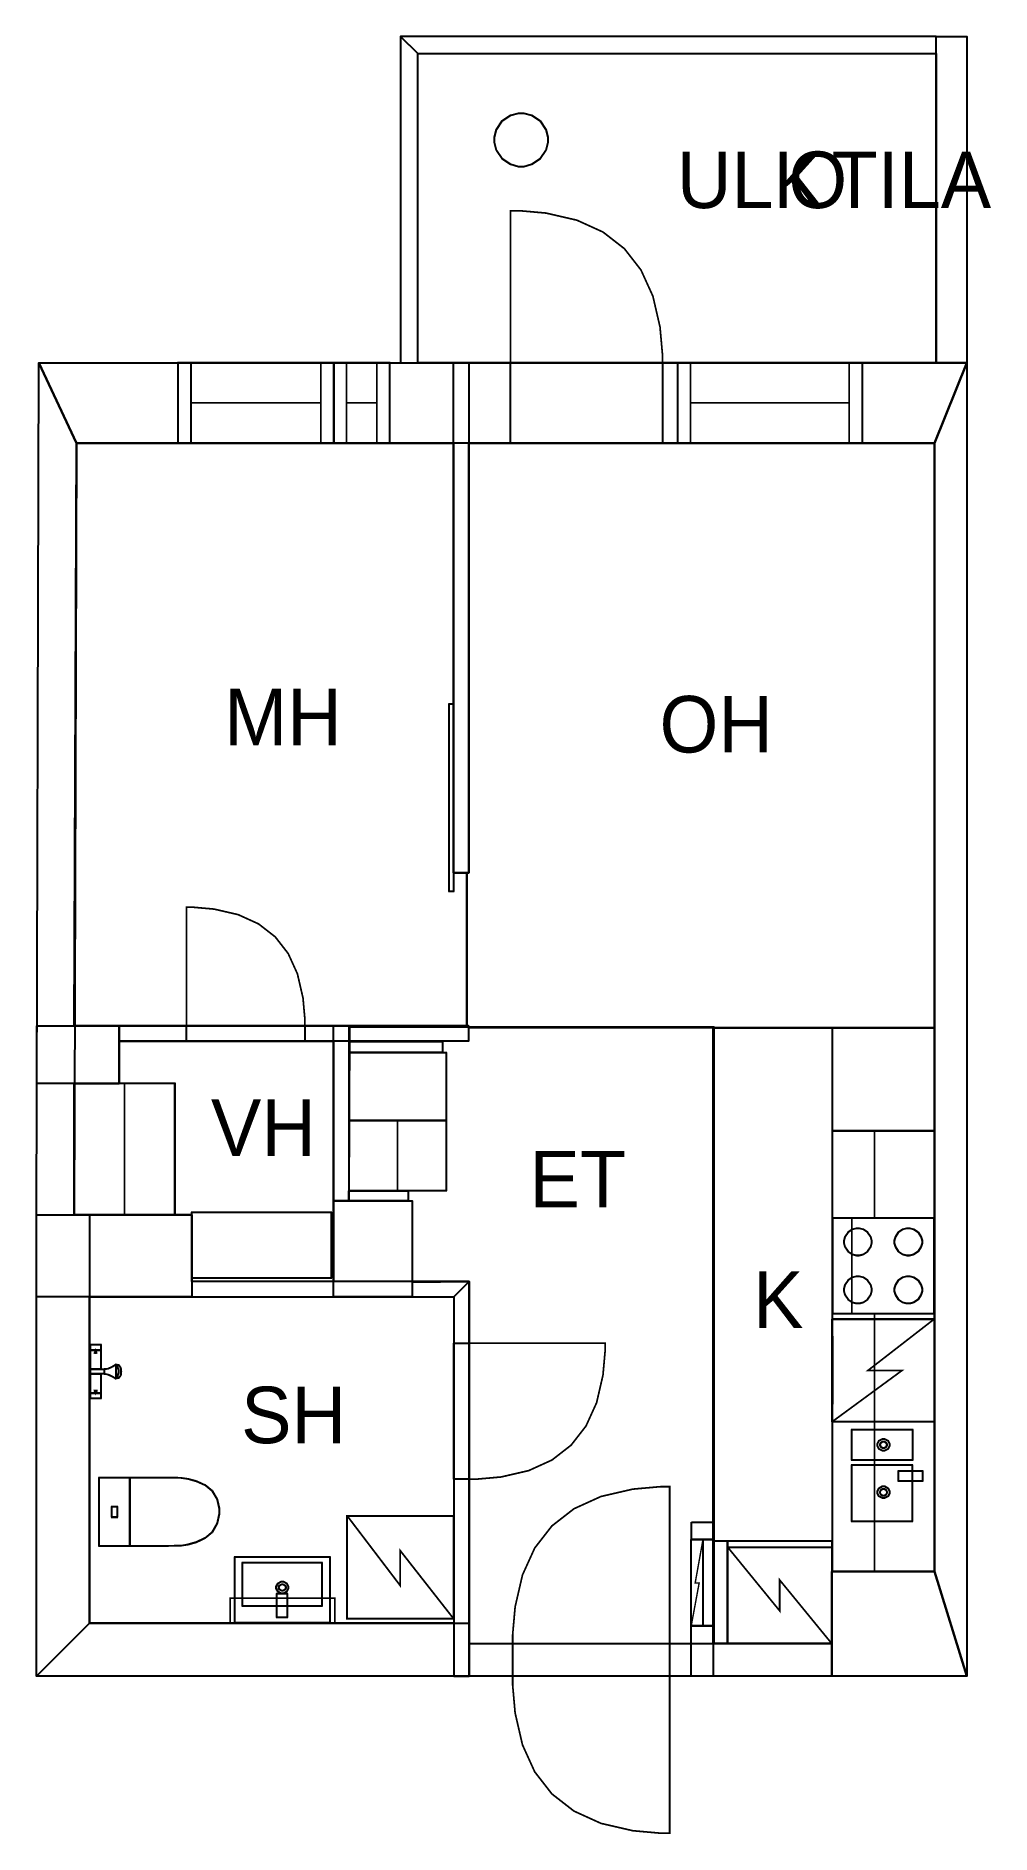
# Model space of a CAD drawing. Extents: x 0.4 to 6.2, y 0 to 10.9.
import ezdxf

# ---------------------------------------------------------------- set-up
doc = ezdxf.new("R2010")
doc.units = 0
doc.layers.get('0').update_dxf_attribs({"linetype": 'CONTINUOUS'})

msp = doc.modelspace()

# ---------------------------------------------------------------- linework, layer by layer
at = {"color": 0}
for points, const_width in [([(5.86074, 10.9338), (2.60449, 10.9338), (2.70865, 10.8296), (5.86074, 10.8296), (5.86074, 10.9338)], 0.002083), ([(2.60449, 10.9338), (2.60449, 8.94993), (2.70865, 8.94993), (2.70865, 10.8296), (2.60449, 10.9338)], 0.002083), ([(5.86074, 10.9338), (6.04824, 10.9338), (6.04824, 8.94993), (5.86074, 8.94993), (5.86074, 10.9338)], 0.002083), ([(2.70865, 10.8296), (5.86074, 10.8296), (5.86074, 8.94993), (2.70865, 8.94993), (2.70865, 10.8296)], 0.002083), ([(4.19635, 8.94993), (4.19635, 9.00407), (4.18186, 9.1665), (4.13857, 9.35422), (4.06635, 9.51307), (3.96533, 9.64301), (3.83539, 9.74403), (3.67654, 9.81625), (3.48882, 9.85954), (3.32639, 9.87397), (3.27229, 9.87397), (3.27229, 8.94993), (4.19635, 8.94993)], 0.010417), ([(0.390082, 3.76867), (0.405925, 8.94993), (0.633626, 8.46035), (0.619249, 3.76796), (0.390082, 3.76867)], 0.002083), ([(0.405925, 8.94993), (6.04824, 8.94993), (5.85032, 8.46035), (0.633626, 8.46035), (0.405925, 8.94993)], 0.002083), ([(1.25206, 8.94993), (2.19769, 8.94993), (2.19769, 8.46035), (1.25206, 8.46035), (1.25206, 8.94993)], 0.010417), ([(1.25206, 8.94993), (2.19769, 8.94993), (2.19769, 8.46035), (1.25206, 8.46035), (1.25206, 8.94993)], 0.010417), ([(2.19769, 8.94993), (2.53792, 8.94993), (2.53792, 8.46035), (2.19769, 8.46035), (2.19769, 8.94993)], 0.010417), ([(2.19769, 8.94993), (2.53792, 8.94993), (2.53792, 8.46035), (2.19769, 8.46035), (2.19769, 8.94993)], 0.010417), ([(2.92606, 8.94993), (3.01981, 8.94993), (3.01981, 5.84744), (2.92606, 5.84744), (2.92606, 8.94993)], 0.002083), ([(3.27219, 8.94993), (4.19635, 8.94993), (4.19635, 8.46035), (3.27219, 8.46035), (3.27219, 8.94993)], 0.010417), ([(3.27219, 8.94993), (4.19635, 8.94993), (4.19635, 8.46035), (3.27219, 8.46035), (3.27219, 8.94993)], 0.010417), ([(4.2895, 8.94993), (5.41064, 8.94993), (5.41064, 8.46035), (4.2895, 8.46035), (4.2895, 8.94993)], 0.010417), ([(4.2895, 8.94993), (5.41064, 8.94993), (5.41064, 8.46035), (4.2895, 8.46035), (4.2895, 8.94993)], 0.010417), ([(6.04824, 8.94993), (6.04824, 0.964085), (5.85032, 1.60129), (5.85032, 8.46035), (6.04824, 8.94993)], 0.002083), ([(2.90001, 6.87603), (2.92606, 6.87603), (2.92606, 5.73529), (2.90001, 5.73529), (2.90001, 6.87603)], 0.010417), ([(2.90001, 6.87603), (2.92606, 6.87603), (2.92606, 5.73529), (2.90001, 5.73529), (2.90001, 6.87603)], 0.010417), ([(2.0224, 4.91889), (2.0224, 4.9611), (2.01112, 5.08772), (1.97738, 5.234), (1.92111, 5.35781), (1.84233, 5.4591), (1.74104, 5.53787), (1.61724, 5.59413), (1.47097, 5.62788), (1.34435, 5.63911), (1.30219, 5.63911), (1.30219, 4.91889), (2.0224, 4.91889)], 0.010417), ([(0.393664, 4.91889), (0.894476, 4.91889), (0.894476, 4.56754), (0.393664, 4.56754), (0.393664, 4.91889)], 0.002083), ([(0.894476, 4.91889), (3.01833, 4.91889), (3.01833, 4.82514), (0.894476, 4.82514), (0.894476, 4.91889)], 0.002083), ([(1.30219, 4.91889), (2.0224, 4.91889), (2.0224, 4.82514), (1.30219, 4.82514), (1.30219, 4.91889)], 0.010417), ([(1.30219, 4.91889), (2.0224, 4.91889), (2.0224, 4.82514), (1.30219, 4.82514), (1.30219, 4.91889)], 0.010417), ([(2.19596, 4.91889), (2.28971, 4.91889), (2.28971, 3.85335), (2.19596, 3.85335), (2.19596, 4.91889)], 0.002083), ([(2.29101, 4.82374), (2.29101, 4.75672), (2.85986, 4.75672), (2.85986, 4.82374), (2.29101, 4.82374)], 0.006704), ([(5.22971, 4.90543), (5.22971, 4.28043), (5.8495, 4.28043), (5.8495, 4.90543), (5.22971, 4.90543)], 0.010417), ([(2.29085, 4.75672), (2.29085, 4.34299), (2.88222, 4.34299), (2.88222, 4.75672), (2.29085, 4.75672)], 0.010417), ([(0.621474, 4.56868), (0.621474, 3.76921), (1.23096, 3.76921), (1.23096, 4.56868), (0.621474, 4.56868)], 0.010417), ([(2.29085, 4.34304), (2.29085, 3.91553), (2.88222, 3.91553), (2.88222, 4.34304), (2.29085, 4.34304)], 0.010417), ([(5.23008, 4.28043), (5.23008, 1.60124), (5.84967, 1.60124), (5.84967, 4.28043), (5.23008, 4.28043)], 0.010417), ([(5.84967, 1.60124), (5.84967, 4.28043), (5.48508, 4.28043), (5.48508, 3.75065), (5.34885, 3.75065), (5.34885, 3.16689), (5.48519, 3.16689), (5.48519, 1.60042), (5.84967, 1.60124)], 0.010417), ([(2.19596, 3.85335), (2.67563, 3.85335), (2.67563, 3.27024), (2.19596, 3.27024), (2.19596, 3.85335)], 0.002083), ([(2.2901, 3.91553), (2.2901, 3.85335), (2.65072, 3.85335), (2.65072, 3.91553), (2.2901, 3.91553)], 0.006216), ([(0.390082, 3.76921), (1.33502, 3.76921), (1.33502, 3.27024), (0.390082, 3.27024), (0.390082, 3.76921)], 0.002083), ([(0.390082, 0.964085), (0.390082, 3.76867), (0.712999, 3.76867), (0.712999, 1.287), (0.390082, 0.964085)], 0.002083), ([(1.33502, 3.78603), (2.18294, 3.78603), (2.18294, 3.38363), (1.33502, 3.38363), (1.33502, 3.78603)], 0.010417), ([(5.23144, 3.75006), (5.23144, 3.16672), (5.84603, 3.16672), (5.84603, 3.75006), (5.23144, 3.75006)], 0.010417), ([(5.38482, 3.52089), (5.37668, 3.52089), (5.35232, 3.52746), (5.32585, 3.54531), (5.308, 3.57178), (5.30149, 3.59614), (5.30149, 3.60422), (5.30149, 3.61236), (5.308, 3.63667), (5.32585, 3.66314), (5.35232, 3.68104), (5.37668, 3.68756), (5.38482, 3.68756), (5.3929, 3.68756), (5.41721, 3.68104), (5.44374, 3.66314), (5.46158, 3.63667), (5.46815, 3.61236), (5.46815, 3.60422), (5.46815, 3.59614), (5.46158, 3.57178), (5.44374, 3.54531), (5.41721, 3.52746), (5.3929, 3.52089), (5.38482, 3.52089)], 0.010417), ([(5.69157, 3.52089), (5.68343, 3.52089), (5.65913, 3.52746), (5.63265, 3.54531), (5.61475, 3.57178), (5.60824, 3.59614), (5.60824, 3.60422), (5.60824, 3.61236), (5.61475, 3.63667), (5.63265, 3.66314), (5.65913, 3.68104), (5.68343, 3.68756), (5.69157, 3.68756), (5.69965, 3.68756), (5.72401, 3.68104), (5.75049, 3.66314), (5.76833, 3.63667), (5.7749, 3.61236), (5.7749, 3.60422), (5.7749, 3.59614), (5.76833, 3.57178), (5.75049, 3.54531), (5.72401, 3.52746), (5.69965, 3.52089), (5.69157, 3.52089)], 0.010417), ([(5.38482, 3.22922), (5.37668, 3.22922), (5.35232, 3.23579), (5.32585, 3.25364), (5.308, 3.28011), (5.30149, 3.30447), (5.30149, 3.31256), (5.30149, 3.32069), (5.308, 3.345), (5.32585, 3.37147), (5.35232, 3.38938), (5.37668, 3.39589), (5.38482, 3.39589), (5.3929, 3.39589), (5.41721, 3.38938), (5.44374, 3.37147), (5.46158, 3.345), (5.46815, 3.32069), (5.46815, 3.31256), (5.46815, 3.30447), (5.46158, 3.28011), (5.44374, 3.25364), (5.41721, 3.23579), (5.3929, 3.22922), (5.38482, 3.22922)], 0.010417), ([(5.69157, 3.22922), (5.68343, 3.22922), (5.65913, 3.23579), (5.63265, 3.25364), (5.61475, 3.28011), (5.60824, 3.30447), (5.60824, 3.31256), (5.60824, 3.32069), (5.61475, 3.345), (5.63265, 3.37147), (5.65913, 3.38938), (5.68343, 3.39589), (5.69157, 3.39589), (5.69965, 3.39589), (5.72401, 3.38938), (5.75049, 3.37147), (5.76833, 3.345), (5.7749, 3.32069), (5.7749, 3.31256), (5.7749, 3.30447), (5.76833, 3.28011), (5.75049, 3.25364), (5.72401, 3.23579), (5.69965, 3.22922), (5.69157, 3.22922)], 0.010417), ([(3.02208, 3.36399), (1.33502, 3.36399), (1.33502, 3.27024), (2.92833, 3.27024), (3.02208, 3.36399)], 0.002083), ([(3.02208, 0.964085), (3.02208, 3.36399), (2.92833, 3.27024), (2.92833, 0.964085), (3.02208, 0.964085)], 0.002083), ([(5.22786, 3.13569), (5.22786, 2.51069), (5.8495, 2.51069), (5.8495, 3.13569), (5.22786, 3.13569)], 0.010417), ([(0.718207, 2.98107), (0.718207, 2.94564), (0.781793, 2.94564), (0.781793, 2.98107), (0.718207, 2.98107)], 0.010417), ([(0.718207, 2.94667), (0.718207, 2.83003), (0.781793, 2.83003), (0.781793, 2.94667), (0.718207, 2.94667)], 0.010417), ([(0.750543, 2.94564), (0.749294, 2.94243), (0.745443, 2.93278), (0.744249, 2.93001), (0.744249, 2.93001), (0.74566, 2.93001), (0.75, 2.93001), (0.754286, 2.93001), (0.755751, 2.93001), (0.755751, 2.93001), (0.7551, 2.9324), (0.751682, 2.94239), (0.750543, 2.94564)], 0.010417), ([(2.92833, 2.98817), (3.02208, 2.98817), (3.02208, 2.16243), (2.92833, 2.16243), (2.92833, 2.98817)], 0.010417), ([(2.92833, 2.98817), (3.02208, 2.98817), (3.02208, 2.16243), (2.92833, 2.16243), (2.92833, 2.98817)], 0.010417), ([(3.02208, 2.16243), (3.07042, 2.16243), (3.2156, 2.17535), (3.38336, 2.21408), (3.52528, 2.2786), (3.64144, 2.36893), (3.73178, 2.48508), (3.79628, 2.62701), (3.83501, 2.79476), (3.84793, 2.93994), (3.84793, 2.98828), (3.02208, 2.98828), (3.02208, 2.16243)], 0.010417), ([(0.718207, 2.80186), (0.718207, 2.83003), (0.80154, 2.83003), (0.80154, 2.82303), (0.80154, 2.80718), (0.80154, 2.80186), (0.780707, 2.80186), (0.733832, 2.80186), (0.718207, 2.80186)], 0.010417), ([(0.718207, 2.80186), (0.718207, 2.68522), (0.781793, 2.68522), (0.781793, 2.80186), (0.718207, 2.80186)], 0.010417), ([(0.718207, 2.68522), (0.718207, 2.65192), (0.781793, 2.65192), (0.781793, 2.68522), (0.718207, 2.68522)], 0.010417), ([(0.750543, 2.68522), (0.749294, 2.68847), (0.745443, 2.69814), (0.744249, 2.70085), (0.744249, 2.70085), (0.74566, 2.70085), (0.75, 2.70085), (0.754286, 2.70085), (0.755751, 2.70085), (0.755751, 2.70085), (0.7551, 2.69851), (0.751682, 2.68853), (0.750543, 2.68522)], 0.010417), ([(5.34853, 2.46408), (5.34853, 2.27783), (5.71636, 2.27783), (5.71636, 2.46408), (5.34853, 2.46408)], 0.010417), ([(5.54069, 2.33453), (5.53424, 2.33453), (5.51486, 2.34521), (5.50424, 2.36458), (5.50424, 2.37099), (5.50424, 2.37744), (5.51486, 2.39681), (5.53424, 2.40744), (5.54069, 2.40744), (5.5471, 2.40744), (5.56646, 2.39681), (5.57715, 2.37744), (5.57715, 2.37099), (5.57715, 2.36458), (5.56646, 2.34521), (5.5471, 2.33453), (5.54069, 2.33453)], 0.008333), ([(5.54069, 2.35015), (5.537, 2.35015), (5.52593, 2.35628), (5.51986, 2.36735), (5.51986, 2.37099), (5.51986, 2.37468), (5.52593, 2.38574), (5.537, 2.39182), (5.54069, 2.39182), (5.54432, 2.39182), (5.55539, 2.38574), (5.56153, 2.37468), (5.56153, 2.37099), (5.56153, 2.36735), (5.55539, 2.35628), (5.54432, 2.35015), (5.54069, 2.35015)], 0.008333), ([(5.34771, 2.24994), (5.34771, 1.90533), (5.71528, 1.90533), (5.71528, 2.24994), (5.34771, 2.24994)], 0.010417), ([(5.63167, 2.21263), (5.63167, 2.15013), (5.7775, 2.15013), (5.7775, 2.21263), (5.63167, 2.21263)], 0.010417), ([(0.771593, 2.1715), (0.771593, 1.75493), (0.958876, 1.75493), (0.958876, 2.1715), (0.771593, 2.1715)], 0.010417), ([(1.22721, 2.1715), (1.22721, 2.1715), (1.23893, 2.1716), (1.26991, 2.16997), (1.31375, 2.16385), (1.36399, 2.15044), (1.41417, 2.1269), (1.45801, 2.09044), (1.48899, 2.03825), (1.50076, 1.98519), (1.50076, 1.9675), (1.50076, 1.94922), (1.48899, 1.89438), (1.45801, 1.84033), (1.41417, 1.80251), (1.36399, 1.77806), (1.31375, 1.76406), (1.26991, 1.75765), (1.23893, 1.75592), (1.22721, 1.75597), (1.22721, 1.75597), (0.958876, 1.75493), (0.958876, 2.1715), (1.22721, 2.1715)], 0.010417), ([(3.28603, 1.162), (3.28603, 1.21794), (3.30089, 1.38574), (3.34565, 1.57958), (3.42019, 1.7436), (3.52458, 1.87782), (3.65881, 1.98221), (3.82286, 2.05675), (4.01671, 2.10151), (4.18446, 2.11637), (4.2404, 2.11637), (4.2404, 1.162), (3.28603, 1.162)], 0.010417), ([(5.54069, 2.04579), (5.53424, 2.04579), (5.51486, 2.05647), (5.50424, 2.07585), (5.50424, 2.08225), (5.50424, 2.08871), (5.51486, 2.10807), (5.53424, 2.11871), (5.54069, 2.11871), (5.5471, 2.11871), (5.56646, 2.10807), (5.57715, 2.08871), (5.57715, 2.08225), (5.57715, 2.07585), (5.56646, 2.05647), (5.5471, 2.04579), (5.54069, 2.04579)], 0.008333), ([(5.54069, 2.06142), (5.537, 2.06142), (5.52593, 2.06754), (5.51986, 2.07861), (5.51986, 2.08225), (5.51986, 2.08594), (5.52593, 2.097), (5.537, 2.10308), (5.54069, 2.10308), (5.54432, 2.10308), (5.55539, 2.097), (5.56153, 2.08594), (5.56153, 2.08225), (5.56153, 2.07861), (5.55539, 2.06754), (5.54432, 2.06142), (5.54069, 2.06142)], 0.008333), ([(0.849447, 1.99636), (0.849447, 1.93012), (0.881022, 1.93012), (0.881022, 1.99636), (0.849447, 1.99636)], 0.010417), ([(2.27897, 1.93858), (2.92686, 1.93858), (2.92686, 1.31358), (2.27897, 1.31358), (2.27897, 1.93858)], 0.010798), ([(4.3731, 1.90044), (4.50575, 1.90044), (4.50575, 1.79525), (4.3731, 1.79525), (4.3731, 1.90044)], 0.002083), ([(4.37158, 1.79449), (4.37158, 1.26959), (4.44293, 1.26959), (4.44293, 1.79449), (4.37158, 1.79449)], 0.008749), ([(4.44325, 1.79525), (4.50575, 1.79525), (4.50575, 1.26964), (4.44325, 1.26964), (4.44325, 1.79525)], 0.002083), ([(4.50896, 1.78717), (4.5931, 1.78717), (4.5931, 1.16216), (4.50896, 1.16216), (4.50896, 1.78717)], 0.008414), ([(4.5931, 1.78749), (5.22592, 1.78749), (5.22592, 1.16249), (4.5931, 1.16249), (4.5931, 1.78749)], 0.010547), ([(4.5931, 1.78749), (5.22592, 1.78749), (5.22592, 1.74582), (4.5931, 1.74582), (4.5931, 1.78749)], 0.010547), ([(1.59592, 1.68994), (2.17449, 1.68994), (2.17449, 1.28814), (1.59592, 1.28814), (1.59592, 1.68994)], 0.010417), ([(1.64415, 1.6544), (2.12625, 1.6544), (2.12625, 1.38921), (1.64415, 1.38921), (1.64415, 1.6544)], 0.010417), ([(1.84874, 1.50379), (1.84874, 1.51025), (1.85938, 1.52963), (1.87875, 1.54025), (1.88519, 1.54025), (1.8916, 1.54025), (1.91097, 1.52963), (1.92165, 1.51025), (1.92165, 1.50379), (1.92165, 1.4974), (1.91097, 1.47803), (1.8916, 1.46733), (1.88519, 1.46733), (1.87875, 1.46733), (1.85938, 1.47803), (1.84874, 1.4974), (1.84874, 1.50379)], 0.008333), ([(6.04824, 0.964085), (5.22592, 0.964085), (5.22592, 1.60129), (5.85032, 1.60129), (6.04824, 0.964085)], 0.002083), ([(1.56825, 1.43869), (2.20454, 1.43869), (2.20454, 1.28906), (1.56825, 1.28906), (1.56825, 1.43869)], 0.010417), ([(1.85167, 1.46739), (1.91417, 1.46739), (1.91417, 1.32156), (1.85167, 1.32156), (1.85167, 1.46739)], 0.010417), ([(1.86436, 1.50379), (1.86436, 1.50749), (1.87044, 1.51856), (1.88151, 1.52463), (1.88519, 1.52463), (1.88883, 1.52463), (1.8999, 1.51856), (1.90603, 1.50749), (1.90603, 1.50379), (1.90603, 1.50017), (1.8999, 1.4891), (1.88883, 1.48296), (1.88519, 1.48296), (1.88151, 1.48296), (1.87044, 1.4891), (1.86436, 1.50017), (1.86436, 1.50379)], 0.008333), ([(3.02208, 0.964085), (0.390082, 0.964085), (0.712999, 1.287), (3.02208, 1.287), (3.02208, 0.964085)], 0.002083), ([(4.37033, 1.26964), (4.50575, 1.26964), (4.50575, 0.964085), (4.37033, 0.964085), (4.37033, 1.26964)], 0.002083), ([(3.02208, 1.162), (5.22592, 1.162), (5.22592, 0.964085), (3.02208, 0.964085), (3.02208, 1.162)], 0.002083), ([(3.28603, 1.162), (4.2404, 1.162), (4.2404, 0.964085), (3.28603, 0.964085), (3.28603, 1.162)], 0.010417), ([(3.28603, 1.162), (4.2404, 1.162), (4.2404, 0.964085), (3.28603, 0.964085), (3.28603, 1.162)], 0.010417), ([(3.28603, 0.964085), (3.28603, 0.908203), (3.30089, 0.740451), (3.34565, 0.546604), (3.42019, 0.382542), (3.52458, 0.248318), (3.65881, 0.143935), (3.82286, 0.06939), (4.01671, 0.024631), (4.18446, 0.009711), (4.2404, 0.009711), (4.2404, 0.964085), (3.28603, 0.964085)], 0.010417)]:
    msp.add_lwpolyline(points, close=True, dxfattribs=dict(at, const_width=const_width))
at = {"color": 7}
for points in [[(5.86074, 10.9338), (2.60449, 10.9338), (2.70865, 10.8296), (5.86074, 10.8296), (5.86074, 10.9338)], [(2.60449, 10.9338), (2.60449, 8.94993), (2.70865, 8.94993), (2.70865, 10.8296), (2.60449, 10.9338)], [(2.70865, 10.8296), (5.86074, 10.8296), (5.86074, 8.94993), (2.70865, 8.94993), (2.70865, 10.8296)], [(1.25206, 8.94993), (2.19769, 8.94993), (2.19769, 8.46035), (1.25206, 8.46035), (1.25206, 8.94993)], [(1.25206, 8.94993), (2.19769, 8.94993), (2.19769, 8.46035), (1.25206, 8.46035), (1.25206, 8.94993)], [(2.19769, 8.94993), (2.53792, 8.94993), (2.53792, 8.46035), (2.19769, 8.46035), (2.19769, 8.94993)], [(2.19769, 8.94993), (2.53792, 8.94993), (2.53792, 8.46035), (2.19769, 8.46035), (2.19769, 8.94993)], [(3.27219, 8.94993), (4.19635, 8.94993), (4.19635, 8.46035), (3.27219, 8.46035), (3.27219, 8.94993)], [(3.27219, 8.94993), (4.19635, 8.94993), (4.19635, 8.46035), (3.27219, 8.46035), (3.27219, 8.94993)], [(4.2895, 8.94993), (5.41064, 8.94993), (5.41064, 8.46035), (4.2895, 8.46035), (4.2895, 8.94993)], [(4.2895, 8.94993), (5.41064, 8.94993), (5.41064, 8.46035), (4.2895, 8.46035), (4.2895, 8.94993)], [(2.92606, 5.84744), (3.00749, 5.84744), (3.00749, 4.91889), (0.619249, 4.91889), (0.633626, 8.46035), (2.92606, 8.46035), (2.92606, 5.84744)], [(5.85032, 4.90543), (3.01833, 4.90543), (3.01833, 4.91889), (3.00749, 4.91889), (3.00749, 5.84744), (3.01981, 5.84744), (3.01981, 8.46035), (5.85032, 8.46035), (5.85032, 4.90543)], [(2.90001, 6.87603), (2.92606, 6.87603), (2.92606, 5.73529), (2.90001, 5.73529), (2.90001, 6.87603)], [(2.90001, 6.87603), (2.92606, 6.87603), (2.92606, 5.73529), (2.90001, 5.73529), (2.90001, 6.87603)], [(2.19596, 3.36399), (1.33502, 3.36399), (1.33502, 3.76921), (0.619249, 3.76921), (0.619249, 4.56754), (0.894476, 4.56754), (0.894476, 4.82514), (2.19596, 4.82514), (2.19596, 3.36399)], [(1.30219, 4.91889), (2.0224, 4.91889), (2.0224, 4.82514), (1.30219, 4.82514), (1.30219, 4.91889)], [(1.30219, 4.91889), (2.0224, 4.91889), (2.0224, 4.82514), (1.30219, 4.82514), (1.30219, 4.91889)], [(3.02208, 1.162), (4.51133, 1.162), (4.51133, 4.90907), (2.29406, 4.90907), (2.2901, 3.85335), (2.67563, 3.85335), (2.67563, 3.35921), (3.02208, 3.36399), (3.02208, 1.162)], [(2.29101, 4.82374), (2.85986, 4.82374), (2.85986, 4.75672), (2.29101, 4.75672), (2.29101, 4.82374)], [(5.85032, 1.60129), (5.22592, 1.60129), (5.22592, 1.162), (4.50575, 1.162), (4.50575, 4.90543), (5.85032, 4.90543), (5.85032, 1.60129)], [(5.22971, 4.90543), (5.8495, 4.90543), (5.8495, 4.28043), (5.22971, 4.28043), (5.22971, 4.90543)], [(2.29085, 4.75672), (2.88222, 4.75672), (2.88222, 4.34299), (2.29085, 4.34299), (2.29085, 4.75672)], [(0.621474, 4.56868), (1.23096, 4.56868), (1.23096, 3.76921), (0.621474, 3.76921), (0.621474, 4.56868)], [(2.29085, 4.34304), (2.88222, 4.34304), (2.88222, 3.91553), (2.29085, 3.91553), (2.29085, 4.34304)], [(5.23008, 4.28043), (5.84967, 4.28043), (5.84967, 1.60124), (5.23008, 1.60124), (5.23008, 4.28043)], [(2.2901, 3.91553), (2.65072, 3.91553), (2.65072, 3.85335), (2.2901, 3.85335), (2.2901, 3.91553)], [(1.33502, 3.78603), (2.18294, 3.78603), (2.18294, 3.38363), (1.33502, 3.38363), (1.33502, 3.78603)], [(5.23144, 3.75006), (5.84603, 3.75006), (5.84603, 3.16672), (5.23144, 3.16672), (5.23144, 3.75006)], [(5.38482, 3.52089), (5.37668, 3.52089), (5.35232, 3.52746), (5.32585, 3.54531), (5.308, 3.57178), (5.30149, 3.59614), (5.30149, 3.60422), (5.30149, 3.61236), (5.308, 3.63667), (5.32585, 3.66314), (5.35232, 3.68104), (5.37668, 3.68756), (5.38482, 3.68756), (5.3929, 3.68756), (5.41721, 3.68104), (5.44374, 3.66314), (5.46158, 3.63667), (5.46815, 3.61236), (5.46815, 3.60422), (5.46815, 3.59614), (5.46158, 3.57178), (5.44374, 3.54531), (5.41721, 3.52746), (5.3929, 3.52089), (5.38482, 3.52089)], [(5.69157, 3.52089), (5.68343, 3.52089), (5.65913, 3.52746), (5.63265, 3.54531), (5.61475, 3.57178), (5.60824, 3.59614), (5.60824, 3.60422), (5.60824, 3.61236), (5.61475, 3.63667), (5.63265, 3.66314), (5.65913, 3.68104), (5.68343, 3.68756), (5.69157, 3.68756), (5.69965, 3.68756), (5.72401, 3.68104), (5.75049, 3.66314), (5.76833, 3.63667), (5.7749, 3.61236), (5.7749, 3.60422), (5.7749, 3.59614), (5.76833, 3.57178), (5.75049, 3.54531), (5.72401, 3.52746), (5.69965, 3.52089), (5.69157, 3.52089)], [(5.38482, 3.22922), (5.37668, 3.22922), (5.35232, 3.23579), (5.32585, 3.25364), (5.308, 3.28011), (5.30149, 3.30447), (5.30149, 3.31256), (5.30149, 3.32069), (5.308, 3.345), (5.32585, 3.37147), (5.35232, 3.38938), (5.37668, 3.39589), (5.38482, 3.39589), (5.3929, 3.39589), (5.41721, 3.38938), (5.44374, 3.37147), (5.46158, 3.345), (5.46815, 3.32069), (5.46815, 3.31256), (5.46815, 3.30447), (5.46158, 3.28011), (5.44374, 3.25364), (5.41721, 3.23579), (5.3929, 3.22922), (5.38482, 3.22922)], [(5.69157, 3.22922), (5.68343, 3.22922), (5.65913, 3.23579), (5.63265, 3.25364), (5.61475, 3.28011), (5.60824, 3.30447), (5.60824, 3.31256), (5.60824, 3.32069), (5.61475, 3.345), (5.63265, 3.37147), (5.65913, 3.38938), (5.68343, 3.39589), (5.69157, 3.39589), (5.69965, 3.39589), (5.72401, 3.38938), (5.75049, 3.37147), (5.76833, 3.345), (5.7749, 3.32069), (5.7749, 3.31256), (5.7749, 3.30447), (5.76833, 3.28011), (5.75049, 3.25364), (5.72401, 3.23579), (5.69965, 3.22922), (5.69157, 3.22922)], [(0.712999, 3.27024), (2.92833, 3.27024), (2.92833, 1.287), (0.712999, 1.287), (0.712999, 3.27024)], [(5.22786, 3.13569), (5.8495, 3.13569), (5.8495, 2.51069), (5.22786, 2.51069), (5.22786, 3.13569)], [(0.718207, 2.98107), (0.781793, 2.98107), (0.781793, 2.94564), (0.718207, 2.94564), (0.718207, 2.98107)], [(2.92833, 2.98817), (3.02208, 2.98817), (3.02208, 2.16243), (2.92833, 2.16243), (2.92833, 2.98817)], [(2.92833, 2.98817), (3.02208, 2.98817), (3.02208, 2.16243), (2.92833, 2.16243), (2.92833, 2.98817)], [(0.718207, 2.94667), (0.781793, 2.94667), (0.781793, 2.83003), (0.718207, 2.83003), (0.718207, 2.94667)], [(0.750543, 2.94564), (0.749294, 2.94243), (0.745443, 2.93278), (0.744249, 2.93001), (0.744249, 2.93001), (0.74566, 2.93001), (0.75, 2.93001), (0.754286, 2.93001), (0.755751, 2.93001), (0.755751, 2.93001), (0.7551, 2.9324), (0.751682, 2.94239), (0.750543, 2.94564)], [(0.80154, 2.80186), (0.807835, 2.80186), (0.826768, 2.79829), (0.849175, 2.78836), (0.853624, 2.78521), (0.855197, 2.78418), (0.869792, 2.77403), (0.871365, 2.77376), (0.874186, 2.77328), (0.890733, 2.77746), (0.903592, 2.79411), (0.904676, 2.79981), (0.904893, 2.80111), (0.905707, 2.81267), (0.905707, 2.81646), (0.905707, 2.81543), (0.905707, 2.81961), (0.904893, 2.83078), (0.904676, 2.83208), (0.903592, 2.83783), (0.890733, 2.85454), (0.874186, 2.85867), (0.871365, 2.85813), (0.869792, 2.85792), (0.855197, 2.84776), (0.853624, 2.84668), (0.849175, 2.84358), (0.826768, 2.83371), (0.807835, 2.83003), (0.80154, 2.83003)], [(0.872396, 2.77376), (0.872885, 2.77403), (0.883029, 2.78586), (0.892199, 2.80963), (0.892199, 2.81749), (0.891928, 2.82379), (0.88265, 2.84646), (0.872885, 2.85764), (0.872396, 2.85813)], [(0.718207, 2.80186), (0.718207, 2.83003), (0.80154, 2.83003), (0.80154, 2.82303), (0.80154, 2.80718), (0.80154, 2.80186), (0.780707, 2.80186), (0.733832, 2.80186), (0.718207, 2.80186)], [(0.718207, 2.80186), (0.781793, 2.80186), (0.781793, 2.68522), (0.718207, 2.68522), (0.718207, 2.80186)], [(0.718207, 2.68522), (0.781793, 2.68522), (0.781793, 2.65192), (0.718207, 2.65192), (0.718207, 2.68522)], [(0.750543, 2.68522), (0.749294, 2.68847), (0.745443, 2.69814), (0.744249, 2.70085), (0.744249, 2.70085), (0.74566, 2.70085), (0.75, 2.70085), (0.754286, 2.70085), (0.755751, 2.70085), (0.755751, 2.70085), (0.7551, 2.69851), (0.751682, 2.68853), (0.750543, 2.68522)], [(5.34853, 2.46408), (5.71636, 2.46408), (5.71636, 2.27783), (5.34853, 2.27783), (5.34853, 2.46408)], [(5.54069, 2.33453), (5.53424, 2.33453), (5.51486, 2.34521), (5.50424, 2.36458), (5.50424, 2.37099), (5.50424, 2.37744), (5.51486, 2.39681), (5.53424, 2.40744), (5.54069, 2.40744), (5.5471, 2.40744), (5.56646, 2.39681), (5.57715, 2.37744), (5.57715, 2.37099), (5.57715, 2.36458), (5.56646, 2.34521), (5.5471, 2.33453), (5.54069, 2.33453)], [(5.54069, 2.35015), (5.537, 2.35015), (5.52593, 2.35628), (5.51986, 2.36735), (5.51986, 2.37099), (5.51986, 2.37468), (5.52593, 2.38574), (5.537, 2.39182), (5.54069, 2.39182), (5.54432, 2.39182), (5.55539, 2.38574), (5.56153, 2.37468), (5.56153, 2.37099), (5.56153, 2.36735), (5.55539, 2.35628), (5.54432, 2.35015), (5.54069, 2.35015)], [(5.34771, 2.24994), (5.71528, 2.24994), (5.71528, 1.90533), (5.34771, 1.90533), (5.34771, 2.24994)], [(5.63167, 2.21263), (5.7775, 2.21263), (5.7775, 2.15013), (5.63167, 2.15013), (5.63167, 2.21263)], [(0.771593, 2.1715), (0.958876, 2.1715), (0.958876, 1.75493), (0.771593, 1.75493), (0.771593, 2.1715)], [(1.22721, 2.1715), (1.22721, 2.1715), (1.23893, 2.1716), (1.26991, 2.16997), (1.31375, 2.16385), (1.36399, 2.15044), (1.41417, 2.1269), (1.45801, 2.09044), (1.48899, 2.03825), (1.50076, 1.98519), (1.50076, 1.9675), (1.50076, 1.94922), (1.48899, 1.89438), (1.45801, 1.84033), (1.41417, 1.80251), (1.36399, 1.77806), (1.31375, 1.76406), (1.26991, 1.75765), (1.23893, 1.75592), (1.22721, 1.75597), (1.22721, 1.75597), (0.958876, 1.75493), (0.958876, 2.1715), (1.22721, 2.1715)], [(5.54069, 2.04579), (5.53424, 2.04579), (5.51486, 2.05647), (5.50424, 2.07585), (5.50424, 2.08225), (5.50424, 2.08871), (5.51486, 2.10807), (5.53424, 2.11871), (5.54069, 2.11871), (5.5471, 2.11871), (5.56646, 2.10807), (5.57715, 2.08871), (5.57715, 2.08225), (5.57715, 2.07585), (5.56646, 2.05647), (5.5471, 2.04579), (5.54069, 2.04579)], [(5.54069, 2.06142), (5.537, 2.06142), (5.52593, 2.06754), (5.51986, 2.07861), (5.51986, 2.08225), (5.51986, 2.08594), (5.52593, 2.097), (5.537, 2.10308), (5.54069, 2.10308), (5.54432, 2.10308), (5.55539, 2.097), (5.56153, 2.08594), (5.56153, 2.08225), (5.56153, 2.07861), (5.55539, 2.06754), (5.54432, 2.06142), (5.54069, 2.06142)], [(0.849447, 1.99636), (0.881022, 1.99636), (0.881022, 1.93012), (0.849447, 1.93012), (0.849447, 1.99636)], [(2.27897, 1.93858), (2.92686, 1.93858), (2.92686, 1.31358), (2.27897, 1.31358), (2.27897, 1.93858)], [(4.37158, 1.79449), (4.44293, 1.79449), (4.44293, 1.26959), (4.37158, 1.26959), (4.37158, 1.79449)], [(4.50896, 1.78717), (4.5931, 1.78717), (4.5931, 1.16216), (4.50896, 1.16216), (4.50896, 1.78717)], [(4.5931, 1.78749), (5.22592, 1.78749), (5.22592, 1.16249), (4.5931, 1.16249), (4.5931, 1.78749)], [(4.5931, 1.78749), (5.22592, 1.78749), (5.22592, 1.74582), (4.5931, 1.74582), (4.5931, 1.78749)], [(1.59592, 1.68994), (2.17449, 1.68994), (2.17449, 1.28814), (1.59592, 1.28814), (1.59592, 1.68994)], [(1.64415, 1.6544), (2.12625, 1.6544), (2.12625, 1.38921), (1.64415, 1.38921), (1.64415, 1.6544)], [(1.84874, 1.50379), (1.84874, 1.51025), (1.85938, 1.52963), (1.87875, 1.54025), (1.88519, 1.54025), (1.8916, 1.54025), (1.91097, 1.52963), (1.92165, 1.51025), (1.92165, 1.50379), (1.92165, 1.4974), (1.91097, 1.47803), (1.8916, 1.46733), (1.88519, 1.46733), (1.87875, 1.46733), (1.85938, 1.47803), (1.84874, 1.4974), (1.84874, 1.50379)], [(1.85167, 1.46739), (1.91417, 1.46739), (1.91417, 1.32156), (1.85167, 1.32156), (1.85167, 1.46739)], [(1.86436, 1.50379), (1.86436, 1.50749), (1.87044, 1.51856), (1.88151, 1.52463), (1.88519, 1.52463), (1.88883, 1.52463), (1.8999, 1.51856), (1.90603, 1.50749), (1.90603, 1.50379), (1.90603, 1.50017), (1.8999, 1.4891), (1.88883, 1.48296), (1.88519, 1.48296), (1.88151, 1.48296), (1.87044, 1.4891), (1.86436, 1.50017), (1.86436, 1.50379)], [(3.28603, 1.162), (4.2404, 1.162), (4.2404, 0.964085), (3.28603, 0.964085), (3.28603, 1.162)], [(3.28603, 1.162), (4.2404, 1.162), (4.2404, 0.964085), (3.28603, 0.964085), (3.28603, 1.162)]]:
    msp.add_lwpolyline(points, close=True, dxfattribs=at)
at = {"color": 0}
for points in [[(5.86074, 10.9338), (6.04824, 10.9338), (6.04824, 8.94993), (5.86074, 8.94993), (5.86074, 10.9338)], [(3.50049, 10.3042), (3.50049, 10.2884), (3.48762, 10.2408), (3.45275, 10.189), (3.40093, 10.1541), (3.35335, 10.1412), (3.33751, 10.1412), (3.32161, 10.1412), (3.27403, 10.1541), (3.22222, 10.189), (3.18733, 10.2408), (3.17453, 10.2884), (3.17453, 10.3042), (3.17453, 10.3201), (3.18733, 10.3677), (3.22222, 10.4195), (3.27403, 10.4544), (3.32161, 10.4672), (3.33751, 10.4672), (3.35335, 10.4672), (3.40093, 10.4544), (3.45275, 10.4195), (3.48762, 10.3677), (3.50049, 10.3201), (3.50049, 10.3042)], [(0.390082, 3.76867), (0.405925, 8.94993), (0.633626, 8.46035), (0.619249, 3.76796), (0.390082, 3.76867)], [(0.405925, 8.94993), (6.04824, 8.94993), (5.85032, 8.46035), (0.633626, 8.46035), (0.405925, 8.94993)], [(2.92606, 8.94993), (3.01981, 8.94993), (3.01981, 5.84744), (2.92606, 5.84744), (2.92606, 8.94993)], [(6.04824, 8.94993), (6.04824, 0.964085), (5.85032, 1.60129), (5.85032, 8.46035), (6.04824, 8.94993)], [(0.393664, 4.91889), (0.894476, 4.91889), (0.894476, 4.56754), (0.393664, 4.56754), (0.393664, 4.91889)], [(0.894476, 4.91889), (3.01833, 4.91889), (3.01833, 4.82514), (0.894476, 4.82514), (0.894476, 4.91889)], [(2.19596, 4.91889), (2.28971, 4.91889), (2.28971, 3.85335), (2.19596, 3.85335), (2.19596, 4.91889)], [(2.19596, 3.85335), (2.67563, 3.85335), (2.67563, 3.27024), (2.19596, 3.27024), (2.19596, 3.85335)], [(0.390082, 3.76921), (1.33502, 3.76921), (1.33502, 3.27024), (0.390082, 3.27024), (0.390082, 3.76921)], [(0.390082, 0.964085), (0.390082, 3.76867), (0.712999, 3.76867), (0.712999, 1.287), (0.390082, 0.964085)], [(3.02208, 3.36399), (1.33502, 3.36399), (1.33502, 3.27024), (2.92833, 3.27024), (3.02208, 3.36399)], [(3.02208, 0.964085), (3.02208, 3.36399), (2.92833, 3.27024), (2.92833, 0.964085), (3.02208, 0.964085)], [(4.3731, 1.90044), (4.50575, 1.90044), (4.50575, 1.79525), (4.3731, 1.79525), (4.3731, 1.90044)], [(4.44325, 1.79525), (4.50575, 1.79525), (4.50575, 1.26964), (4.44325, 1.26964), (4.44325, 1.79525)], [(6.04824, 0.964085), (5.22592, 0.964085), (5.22592, 1.60129), (5.85032, 1.60129), (6.04824, 0.964085)], [(3.02208, 0.964085), (0.390082, 0.964085), (0.712999, 1.287), (3.02208, 1.287), (3.02208, 0.964085)], [(4.37033, 1.26964), (4.50575, 1.26964), (4.50575, 0.964085), (4.37033, 0.964085), (4.37033, 1.26964)], [(3.02208, 1.162), (5.22592, 1.162), (5.22592, 0.964085), (3.02208, 0.964085), (3.02208, 1.162)]]:
    msp.add_lwpolyline(points, close=True, dxfattribs=at)
for points, const_width in [([(1.33019, 8.94993), (1.33019, 8.46035)], 0.010417), ([(2.11957, 8.94993), (2.11957, 8.46035)], 0.010417), ([(2.27582, 8.94993), (2.27582, 8.46035)], 0.010417), ([(2.45985, 8.94993), (2.45985, 8.46035)], 0.010417), ([(4.36762, 8.94993), (4.36762, 8.46035)], 0.010417), ([(5.33247, 8.94993), (5.33247, 8.46035)], 0.010417), ([(1.33019, 8.70514), (2.11957, 8.70514)], 0.010417), ([(2.27582, 8.70514), (2.45985, 8.70514)], 0.010417), ([(4.36762, 8.70514), (5.33247, 8.70514)], 0.010417), ([(5.8495, 3.13569), (5.44646, 2.82319), (5.65369, 2.82319), (5.22786, 2.51069)], 0.010417), ([(5.23204, 3.03153), (5.23204, 2.61692)], 0.010417), ([(0.80154, 2.80186), (0.807835, 2.80186), (0.826768, 2.79829), (0.849175, 2.78836), (0.853624, 2.78521), (0.855197, 2.78418), (0.869792, 2.77403), (0.871365, 2.77376), (0.874186, 2.77328), (0.890733, 2.77746), (0.903592, 2.79411), (0.904676, 2.79981), (0.904893, 2.80111), (0.905707, 2.81267), (0.905707, 2.81646), (0.905707, 2.81543), (0.905707, 2.81961), (0.904893, 2.83078), (0.904676, 2.83208), (0.903592, 2.83783), (0.890733, 2.85454), (0.874186, 2.85867), (0.871365, 2.85813), (0.869792, 2.85792), (0.855197, 2.84776), (0.853624, 2.84668), (0.849175, 2.84358), (0.826768, 2.83371), (0.807835, 2.83003), (0.80154, 2.83003)], 0.010417), ([(0.872396, 2.77376), (0.872885, 2.77403), (0.883029, 2.78586), (0.892199, 2.80963), (0.892199, 2.81749), (0.891928, 2.82379), (0.88265, 2.84646), (0.872885, 2.85764), (0.872396, 2.85813)], 0.010417), ([(2.92686, 1.31358), (2.60183, 1.72819), (2.60183, 1.51568), (2.28006, 1.93858)], 0.010798), ([(4.44293, 1.79449), (4.39561, 1.53114), (4.41986, 1.53114), (4.37158, 1.27045)], 0.008749), ([(5.22592, 1.16249), (4.9095, 1.54893), (4.9095, 1.36144), (4.5931, 1.74897)], 0.010547)]:
    msp.add_lwpolyline(points, dxfattribs=dict(at, const_width=const_width))
at = {"color": 7, "const_width": 0.002083}
for points in [[(2.92606, 5.84744), (3.00749, 5.84744), (3.00749, 4.91889), (0.619249, 4.91889), (0.633626, 8.46035), (2.92606, 8.46035), (2.92606, 5.84744)], [(5.85032, 4.90543), (3.01833, 4.90543), (3.01833, 4.91889), (3.00749, 4.91889), (3.00749, 5.84744), (3.01981, 5.84744), (3.01981, 8.46035), (5.85032, 8.46035), (5.85032, 4.90543)], [(2.19596, 3.36399), (1.33502, 3.36399), (1.33502, 3.76921), (0.619249, 3.76921), (0.619249, 4.56754), (0.894476, 4.56754), (0.894476, 4.82514), (2.19596, 4.82514), (2.19596, 3.36399)], [(3.02208, 1.162), (4.51133, 1.162), (4.51133, 4.90907), (2.29406, 4.90907), (2.2901, 3.85335), (2.67563, 3.85335), (2.67563, 3.35921), (3.02208, 3.36399), (3.02208, 1.162)], [(5.85032, 1.60129), (5.22592, 1.60129), (5.22592, 1.162), (4.50575, 1.162), (4.50575, 4.90543), (5.85032, 4.90543), (5.85032, 1.60129)], [(0.712999, 3.27024), (2.92833, 3.27024), (2.92833, 1.287), (0.712999, 1.287), (0.712999, 3.27024)]]:
    msp.add_lwpolyline(points, close=True, dxfattribs=at)
at = {"color": 253, "const_width": 0.010417}
for points in [[(0.926215, 3.76921), (0.926215, 4.56868)], [(2.58649, 3.91553), (2.58649, 4.34299)]]:
    msp.add_lwpolyline(points, dxfattribs=at)

# ---------------------------------------------------------------- texts
at = {"color": 0}
for s, p in [('ULK', (4.28468, 9.88974)), ('O', (4.96229, 9.88974)), ('TILA', (5.2246, 9.88974)), ('MH', (1.53262, 6.62358)), ('OH', (4.17892, 6.57996)), ('VH', (1.4511, 4.12758)), ('ET', (3.38765, 3.81403)), ('K', (4.74701, 3.08158)), ('SH', (1.63478, 2.38054))]:
    msp.add_text(s, height=0.34375, dxfattribs=at).set_placement(p)

doc.saveas('drawing.dxf')
